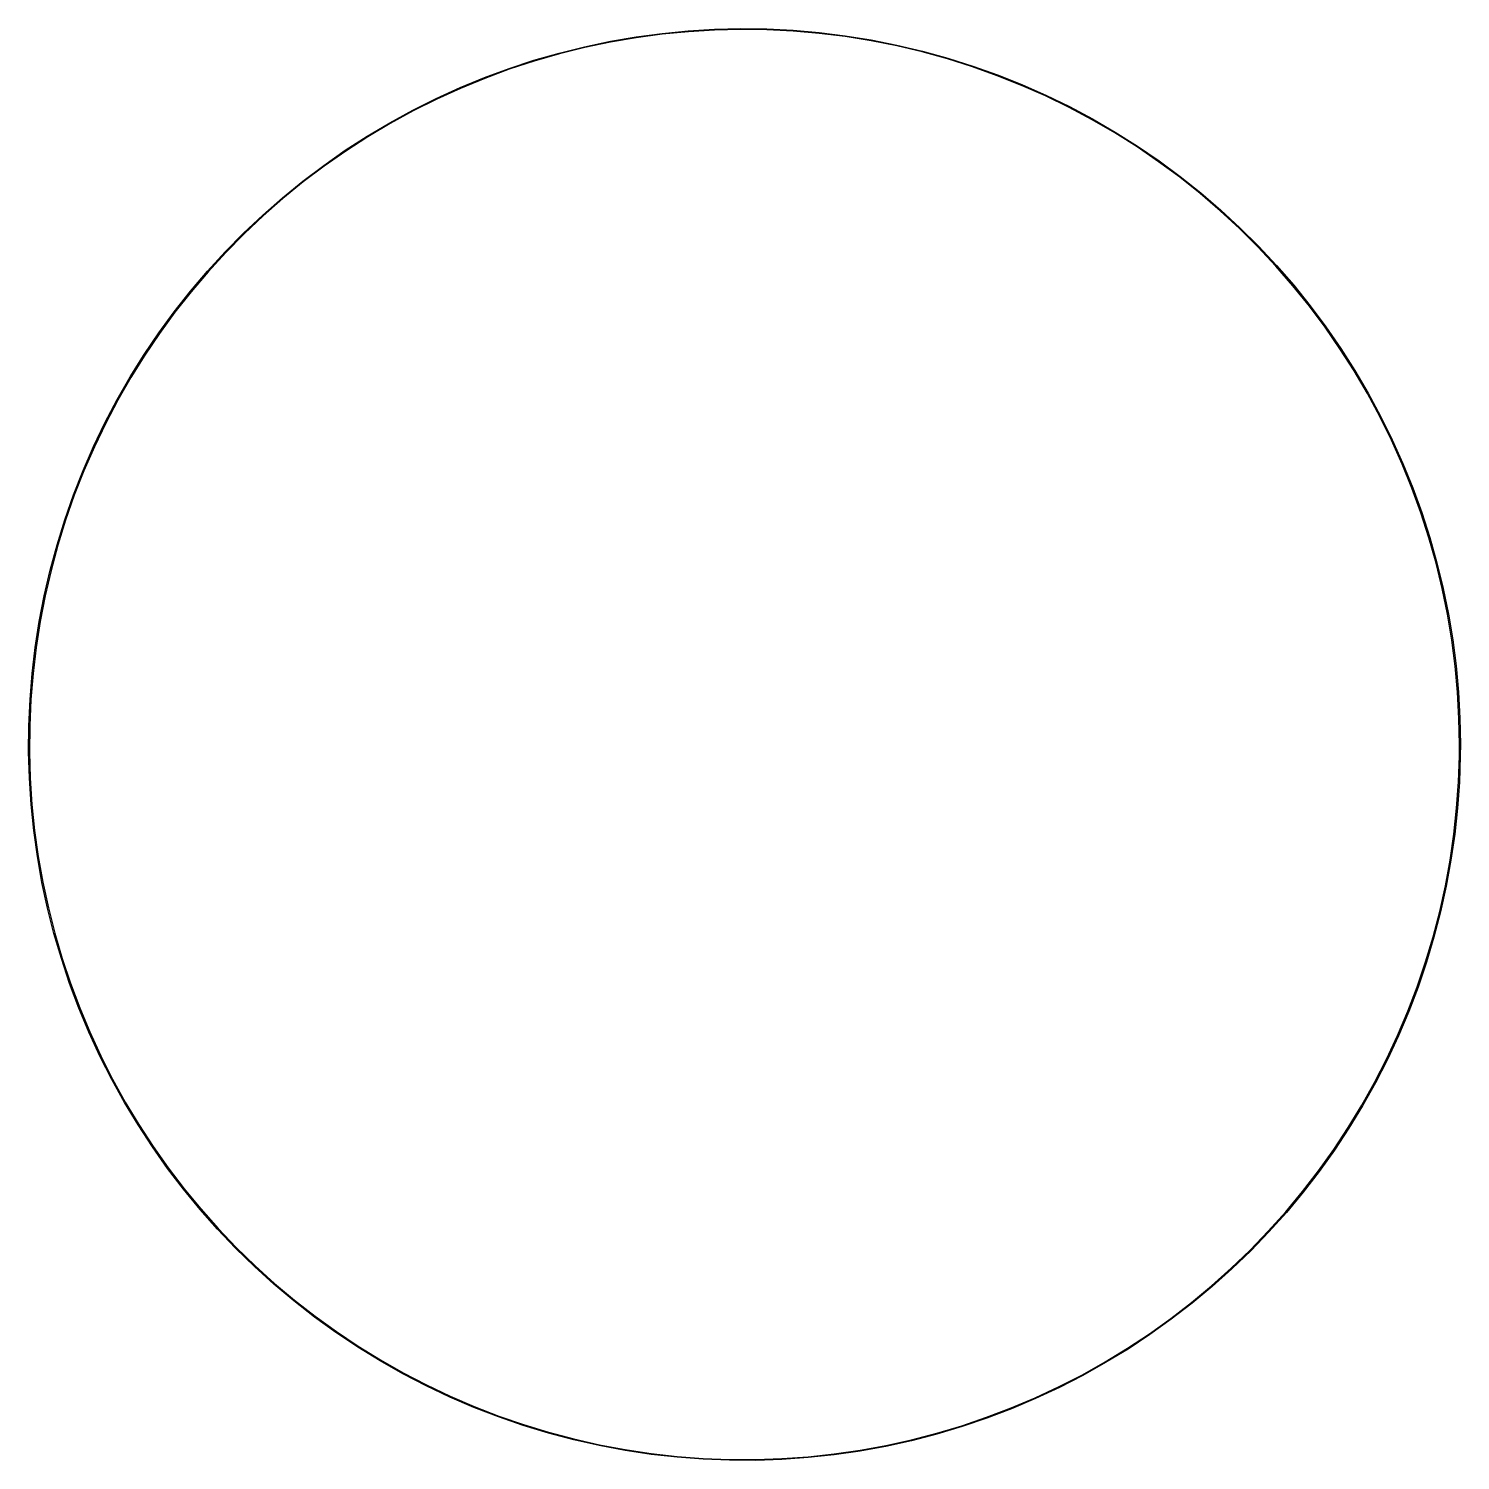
# Model space of a CAD drawing. Extents: x 117.2 to 172.5, y -132.2 to -76.9.
import ezdxf

# ---------------------------------------------------------------- set-up
doc = ezdxf.new("R2010")
doc.units = 0
doc.layers.add('BLACK', color=7, linetype='CONTINUOUS')

msp = doc.modelspace()

# ---------------------------------------------------------------- linework, layer by layer
at = {"layer": 'BLACK', "linetype": 'CONTINUOUS'}
for p, q in [((143.691, -76.9181), (144.705, -76.8942)), ((144.705, -76.8942), (145.719, -76.9075)), ((145.719, -76.9075), (146.732, -76.9579)), ((138.673, -77.5921), (139.666, -77.3839)), ((139.672, -77.4183), (138.681, -77.6263)), ((139.666, -77.3839), (140.665, -77.2121)), ((140.67, -77.2468), (139.672, -77.4183)), ((140.665, -77.2121), (141.67, -77.0772)), ((141.674, -77.112), (140.67, -77.2468)), ((141.67, -77.0772), (142.679, -76.9791)), ((142.682, -77.014), (141.674, -77.112)), ((142.679, -76.9791), (143.691, -76.9181)), ((143.693, -76.9531), (142.682, -77.014)), ((144.705, -76.9292), (143.693, -76.9531)), ((145.718, -76.9425), (144.705, -76.9292)), ((146.729, -76.9928), (145.718, -76.9425)), ((147.738, -77.0802), (146.729, -76.9928)), ((146.732, -76.9579), (147.742, -77.0454)), ((148.744, -77.2045), (147.738, -77.0802)), ((147.742, -77.0454), (148.748, -77.1698)), ((149.743, -77.3656), (148.744, -77.2045)), ((148.748, -77.1698), (149.75, -77.3311)), ((150.737, -77.5631), (149.743, -77.3656)), ((149.75, -77.3311), (150.744, -77.5289)), ((136.715, -78.1169), (137.689, -77.8366)), ((137.698, -77.8704), (136.725, -78.1504)), ((137.689, -77.8366), (138.673, -77.5921)), ((138.681, -77.6263), (137.698, -77.8704)), ((151.722, -77.797), (150.737, -77.5631)), ((150.744, -77.5289), (151.731, -77.763)), ((152.698, -78.0668), (151.722, -77.797)), ((151.731, -77.763), (152.708, -78.0332)), ((134.8, -78.7838), (135.751, -78.4328)), ((135.762, -78.4659), (134.812, -78.8164)), ((135.751, -78.4328), (136.715, -78.1169)), ((136.725, -78.1504), (135.762, -78.4659)), ((153.664, -78.3722), (152.698, -78.0668)), ((152.708, -78.0332), (153.675, -78.3389)), ((154.618, -78.7127), (153.664, -78.3722)), ((153.675, -78.3389), (154.63, -78.6799)), ((133.862, -79.1694), (134.8, -78.7838)), ((134.812, -78.8164), (133.876, -79.2015)), ((155.558, -79.088), (154.618, -78.7127)), ((154.63, -78.6799), (155.572, -79.0557)), ((156.484, -79.4975), (155.558, -79.088)), ((155.572, -79.0557), (156.499, -79.4657)), ((132.032, -80.0423), (132.939, -79.5891)), ((132.954, -79.6207), (132.048, -80.0734)), ((132.939, -79.5891), (133.862, -79.1694)), ((133.876, -79.2015), (132.954, -79.6207)), ((157.395, -79.9407), (156.484, -79.4975)), ((156.499, -79.4657), (157.411, -79.9094)), ((131.142, -80.5285), (132.032, -80.0423)), ((132.048, -80.0734), (131.159, -80.5589)), ((158.289, -80.4169), (157.395, -79.9407)), ((157.411, -79.9094), (158.306, -80.3863)), ((130.27, -81.047), (131.142, -80.5285)), ((131.159, -80.5589), (130.289, -81.0767)), ((159.165, -80.9256), (158.289, -80.4169)), ((158.306, -80.3863), (159.183, -80.8956)), ((129.418, -81.597), (130.27, -81.047)), ((130.289, -81.0767), (129.438, -81.6261)), ((160.021, -81.466), (159.165, -80.9256)), ((159.183, -80.8956), (160.04, -81.4367)), ((128.587, -82.1779), (129.418, -81.597)), ((129.438, -81.6261), (128.608, -82.2063)), ((160.857, -82.0374), (160.021, -81.466)), ((160.04, -81.4367), (160.878, -82.0088)), ((127.778, -82.7889), (128.587, -82.1779)), ((128.608, -82.2063), (127.8, -82.8164)), ((161.672, -82.6391), (160.857, -82.0374)), ((160.878, -82.0088), (161.693, -82.6113)), ((126.992, -83.4291), (127.778, -82.7889)), ((127.8, -82.8164), (127.014, -83.4558)), ((162.464, -83.2702), (161.672, -82.6391)), ((161.693, -82.6113), (162.486, -83.2432)), ((126.229, -84.0977), (126.992, -83.4291)), ((127.014, -83.4558), (126.253, -84.1236)), ((163.232, -83.93), (162.464, -83.2702)), ((162.486, -83.2432), (163.256, -83.9038)), ((125.492, -84.7937), (126.229, -84.0977)), ((163.976, -84.6174), (163.232, -83.93)), ((163.256, -83.9038), (164, -84.5921)), ((126.253, -84.1236), (125.516, -84.8188)), ((164.694, -85.3317), (163.976, -84.6174)), ((164, -84.5921), (164.719, -85.3073)), ((124.78, -85.5164), (125.492, -84.7937)), ((125.516, -84.8188), (124.806, -85.5405)), ((124.096, -86.2646), (124.78, -85.5164)), ((124.806, -85.5405), (124.122, -86.2878)), ((165.385, -86.0717), (164.694, -85.3317)), ((164.719, -85.3073), (165.411, -86.0483)), ((123.439, -87.0374), (124.096, -86.2646)), ((124.122, -86.2878), (123.467, -87.0596)), ((166.049, -86.8366), (165.385, -86.0717)), ((165.411, -86.0483), (166.076, -86.8141)), ((166.684, -87.6253), (166.049, -86.8366)), ((166.076, -86.8141), (166.712, -87.6039)), ((122.812, -87.8337), (123.439, -87.0374)), ((123.467, -87.0596), (122.84, -87.8549)), ((122.213, -88.6525), (122.812, -87.8337)), ((122.84, -87.8549), (122.242, -88.6727)), ((167.29, -88.4368), (166.684, -87.6253)), ((166.712, -87.6039), (167.319, -88.4163)), ((167.866, -89.2699), (167.29, -88.4368)), ((167.319, -88.4163), (167.895, -89.2505)), ((121.646, -89.4927), (122.213, -88.6525)), ((122.242, -88.6727), (121.675, -89.5118)), ((121.109, -90.3531), (121.646, -89.4927)), ((121.675, -89.5118), (121.139, -90.3711)), ((168.411, -90.1236), (167.866, -89.2699)), ((167.895, -89.2505), (168.441, -90.1053)), ((168.924, -90.9966), (168.411, -90.1236)), ((168.441, -90.1053), (168.955, -90.9794)), ((120.604, -91.2326), (121.109, -90.3531)), ((121.139, -90.3711), (120.635, -91.2495)), ((120.132, -92.13), (120.604, -91.2326)), ((120.635, -91.2495), (120.164, -92.1457)), ((169.405, -91.8879), (168.924, -90.9966)), ((168.955, -90.9794), (169.436, -91.8718)), ((119.693, -93.0441), (120.132, -92.13)), ((120.164, -92.1457), (119.725, -93.0587)), ((169.853, -92.7962), (169.405, -91.8879)), ((169.436, -91.8718), (169.885, -92.7813)), ((170.267, -93.7203), (169.853, -92.7962)), ((169.885, -92.7813), (170.3, -93.7066)), ((119.288, -93.9737), (119.693, -93.0441)), ((119.725, -93.0587), (119.321, -93.9871)), ((118.917, -94.9175), (119.288, -93.9737)), ((119.321, -93.9871), (118.95, -94.9297)), ((170.648, -94.659), (170.267, -93.7203)), ((170.3, -93.7066), (170.68, -94.6464)), ((118.581, -95.8742), (118.917, -94.9175)), ((118.95, -94.9297), (118.615, -95.8852)), ((170.993, -95.611), (170.648, -94.659)), ((170.68, -94.6464), (171.026, -95.5996)), ((171.303, -96.5749), (170.993, -95.611)), ((171.026, -95.5996), (171.337, -96.5648)), ((118.281, -96.8426), (118.581, -95.8742)), ((118.615, -95.8852), (118.314, -96.8524)), ((171.578, -97.5497), (171.303, -96.5749)), ((171.337, -96.5648), (171.612, -97.5408)), ((118.016, -97.8214), (118.281, -96.8426)), ((118.314, -96.8524), (118.05, -97.8299)), ((117.787, -98.8092), (118.016, -97.8214)), ((118.05, -97.8299), (117.821, -98.8165)), ((171.817, -98.5338), (171.578, -97.5497)), ((171.612, -97.5408), (171.852, -98.5262)), ((117.594, -99.8048), (117.787, -98.8092)), ((117.821, -98.8165), (117.629, -99.8108)), ((172.02, -99.526), (171.817, -98.5338)), ((171.852, -98.5262), (172.055, -99.5196)), ((172.186, -100.525), (172.02, -99.526)), ((172.055, -99.5196), (172.221, -100.52)), ((117.438, -100.807), (117.594, -99.8048)), ((117.629, -99.8108), (117.473, -100.812)), ((172.316, -101.529), (172.186, -100.525)), ((172.221, -100.52), (172.351, -101.526)), ((117.319, -101.814), (117.438, -100.807)), ((117.473, -100.812), (117.354, -101.817)), ((117.237, -102.824), (117.319, -101.814)), ((172.409, -102.538), (172.316, -101.529)), ((172.351, -101.526), (172.444, -102.535)), ((117.354, -101.817), (117.272, -102.827)), ((117.192, -103.837), (117.237, -102.824)), ((117.272, -102.827), (117.227, -103.838)), ((172.464, -103.549), (172.409, -102.538)), ((172.444, -102.535), (172.499, -103.548)), ((117.184, -104.851), (117.192, -103.837)), ((117.227, -103.838), (117.219, -104.851)), ((172.483, -104.562), (172.464, -103.549)), ((172.499, -103.548), (172.518, -104.562)), ((172.479, -104.996), (172.483, -104.562)), ((172.518, -104.562), (172.515, -104.996)), ((117.213, -105.865), (117.184, -104.851)), ((117.184, -104.851), (117.184, -104.851)), ((117.219, -104.851), (117.248, -105.863)), ((172.445, -106.008), (172.479, -104.996)), ((172.515, -104.996), (172.48, -106.01)), ((117.279, -106.877), (117.213, -105.865)), ((117.248, -105.863), (117.314, -106.874)), ((172.373, -107.018), (172.445, -106.008)), ((172.48, -106.01), (172.408, -107.021)), ((117.382, -107.886), (117.279, -106.877)), ((117.314, -106.874), (117.417, -107.881)), ((172.265, -108.025), (172.373, -107.018)), ((172.408, -107.021), (172.3, -108.029)), ((117.523, -108.89), (117.382, -107.886)), ((117.417, -107.881), (117.557, -108.884)), ((172.12, -109.027), (172.265, -108.025)), ((172.3, -108.029), (172.154, -109.033)), ((117.7, -109.888), (117.523, -108.89)), ((117.557, -108.884), (117.734, -109.882)), ((171.938, -110.024), (172.12, -109.027)), ((172.154, -109.033), (171.972, -110.03)), ((117.913, -110.88), (117.7, -109.888)), ((117.734, -109.882), (117.947, -110.872)), ((171.719, -111.012), (171.938, -110.024)), ((171.972, -110.03), (171.753, -111.021)), ((118.163, -111.863), (117.913, -110.88)), ((117.947, -110.872), (118.197, -111.853)), ((171.465, -111.993), (171.719, -111.012)), ((171.753, -111.021), (171.499, -112.002)), ((118.448, -112.836), (118.163, -111.863)), ((118.197, -111.853), (118.482, -112.825)), ((171.175, -112.963), (171.465, -111.993)), ((171.499, -112.002), (171.208, -112.974)), ((118.769, -113.797), (118.448, -112.836)), ((118.482, -112.825), (118.802, -113.786)), ((170.849, -113.922), (171.175, -112.963)), ((171.208, -112.974), (170.882, -113.934)), ((119.125, -114.747), (118.769, -113.797)), ((118.802, -113.786), (119.158, -114.734)), ((170.489, -114.868), (170.849, -113.922)), ((170.882, -113.934), (170.521, -114.882)), ((119.516, -115.683), (119.125, -114.747)), ((119.158, -114.734), (119.548, -115.669)), ((170.094, -115.801), (170.489, -114.868)), ((170.521, -114.882), (170.126, -115.815)), ((119.94, -116.604), (119.516, -115.683)), ((119.548, -115.669), (119.972, -116.588)), ((169.665, -116.719), (170.094, -115.801)), ((170.126, -115.815), (169.697, -116.734)), ((120.398, -117.508), (119.94, -116.604)), ((119.972, -116.588), (120.429, -117.492)), ((169.203, -117.62), (169.665, -116.719)), ((169.697, -116.734), (169.234, -117.636)), ((120.889, -118.396), (120.398, -117.508)), ((120.429, -117.492), (120.919, -118.378)), ((168.708, -118.503), (169.203, -117.62)), ((169.234, -117.636), (168.738, -118.521)), ((121.412, -119.264), (120.889, -118.396)), ((120.919, -118.378), (121.442, -119.246)), ((168.181, -119.368), (168.708, -118.503)), ((168.738, -118.521), (168.211, -119.387)), ((121.966, -120.113), (121.412, -119.264)), ((121.442, -119.246), (121.995, -120.094)), ((167.623, -120.213), (168.181, -119.368)), ((168.211, -119.387), (167.652, -120.233)), ((122.552, -120.941), (121.966, -120.113)), ((121.995, -120.094), (122.58, -120.921)), ((167.034, -121.037), (167.623, -120.213)), ((167.652, -120.233), (167.062, -121.058)), ((123.167, -121.748), (122.552, -120.941)), ((122.58, -120.921), (123.194, -121.726)), ((166.416, -121.839), (167.034, -121.037)), ((167.062, -121.058), (166.443, -121.861)), ((123.194, -121.726), (123.838, -122.508)), ((123.811, -122.531), (123.167, -121.748)), ((165.768, -122.618), (166.416, -121.839)), ((166.443, -121.861), (165.794, -122.641)), ((124.484, -123.289), (123.811, -122.531)), ((123.838, -122.508), (124.51, -123.266)), ((165.092, -123.372), (165.768, -122.618)), ((165.794, -122.641), (165.118, -123.396)), ((125.184, -124.023), (124.484, -123.289)), ((124.51, -123.266), (125.209, -123.999)), ((164.389, -124.101), (165.092, -123.372)), ((165.118, -123.396), (164.414, -124.126)), ((125.91, -124.731), (125.184, -124.023)), ((125.209, -123.999), (125.934, -124.705)), ((163.66, -124.804), (164.389, -124.101)), ((164.414, -124.126), (163.684, -124.83)), ((126.662, -125.411), (125.91, -124.731)), ((125.934, -124.705), (126.685, -125.385)), ((162.906, -125.48), (163.66, -124.804)), ((163.684, -124.83), (162.929, -125.506)), ((127.438, -126.064), (126.662, -125.411)), ((126.685, -125.385), (127.46, -126.036)), ((162.127, -126.127), (162.906, -125.48)), ((162.929, -125.506), (162.149, -126.155)), ((128.238, -126.687), (127.438, -126.064)), ((127.46, -126.036), (128.259, -126.659)), ((161.325, -126.746), (162.127, -126.127)), ((162.149, -126.155), (161.346, -126.774)), ((129.06, -127.281), (128.238, -126.687)), ((128.259, -126.659), (129.08, -127.252)), ((129.08, -127.252), (129.922, -127.815)), ((160.501, -127.335), (161.325, -126.746)), ((161.346, -126.774), (160.521, -127.364)), ((129.903, -127.845), (129.06, -127.281)), ((129.922, -127.815), (130.784, -128.346)), ((159.656, -127.893), (160.501, -127.335)), ((160.521, -127.364), (159.675, -127.923)), ((130.766, -128.377), (129.903, -127.845)), ((130.784, -128.346), (131.665, -128.846)), ((158.792, -128.42), (159.656, -127.893)), ((159.675, -127.923), (158.809, -128.45)), ((131.648, -128.877), (130.766, -128.377)), ((132.548, -129.344), (131.648, -128.877)), ((131.665, -128.846), (132.563, -129.313)), ((157.007, -129.377), (157.908, -128.915)), ((157.908, -128.915), (158.792, -128.42)), ((158.809, -128.45), (157.924, -128.946)), ((133.464, -129.778), (132.548, -129.344)), ((132.563, -129.313), (133.479, -129.746)), ((156.089, -129.806), (157.007, -129.377)), ((157.022, -129.408), (156.104, -129.838)), ((157.924, -128.946), (157.022, -129.408)), ((134.396, -130.179), (133.464, -129.778)), ((133.479, -129.746), (134.409, -130.146)), ((155.157, -130.2), (156.089, -129.806)), ((156.104, -129.838), (155.17, -130.233)), ((135.342, -130.545), (134.396, -130.179)), ((134.409, -130.146), (135.354, -130.512)), ((136.3, -130.875), (135.342, -130.545)), ((135.354, -130.512), (136.311, -130.842)), ((153.251, -130.886), (154.21, -130.561)), ((154.21, -130.561), (155.157, -130.2)), ((155.17, -130.233), (154.222, -130.594)), ((137.27, -131.171), (136.3, -130.875)), ((136.311, -130.842), (137.28, -131.137)), ((137.28, -131.137), (138.259, -131.397)), ((152.281, -131.177), (153.251, -130.886)), ((153.262, -130.92), (152.29, -131.21)), ((154.222, -130.594), (153.262, -130.92)), ((138.25, -131.431), (137.27, -131.171)), ((139.239, -131.655), (138.25, -131.431)), ((138.259, -131.397), (139.246, -131.62)), ((140.236, -131.842), (139.239, -131.655)), ((139.246, -131.62), (140.242, -131.808)), ((149.316, -131.831), (150.312, -131.649)), ((150.319, -131.684), (149.321, -131.866)), ((150.312, -131.649), (151.301, -131.431)), ((151.309, -131.465), (150.319, -131.684)), ((151.301, -131.431), (152.281, -131.177)), ((152.29, -131.21), (151.309, -131.465)), ((141.239, -131.993), (140.236, -131.842)), ((140.242, -131.808), (141.243, -131.958)), ((142.246, -132.107), (141.239, -131.993)), ((141.243, -131.958), (142.25, -132.072)), ((143.257, -132.184), (142.246, -132.107)), ((142.25, -132.072), (143.259, -132.149)), ((144.271, -132.224), (143.257, -132.184)), ((143.259, -132.149), (144.271, -132.189)), ((144.271, -132.189), (145.284, -132.191)), ((145.285, -132.226), (144.271, -132.224)), ((145.284, -132.191), (146.296, -132.157)), ((146.298, -132.192), (145.285, -132.226)), ((146.296, -132.157), (147.306, -132.085)), ((147.31, -132.12), (146.298, -132.192)), ((147.306, -132.085), (148.313, -131.977)), ((148.318, -132.011), (147.31, -132.12)), ((148.313, -131.977), (149.316, -131.831)), ((149.321, -131.866), (148.318, -132.011))]:
    msp.add_line(p, q, dxfattribs=at)

doc.saveas('drawing.dxf')
